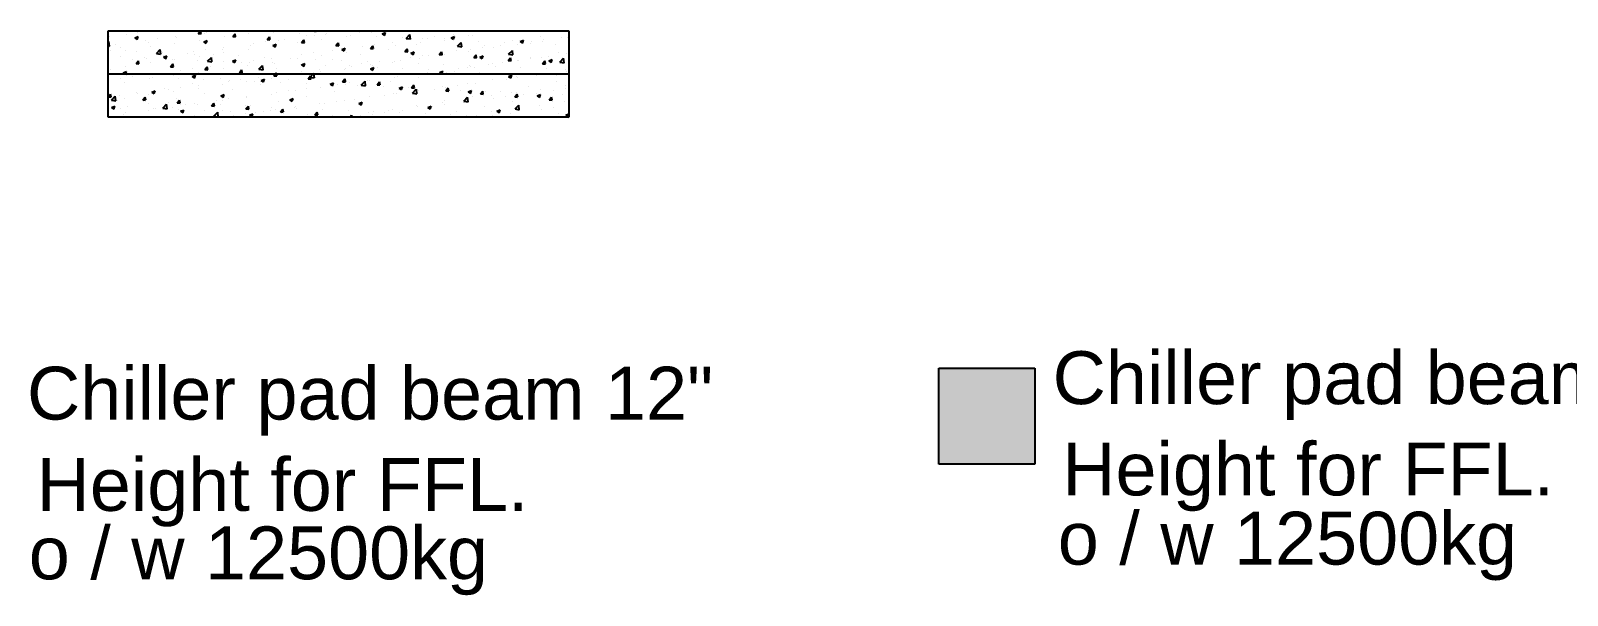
# Model space of a CAD drawing. Header units: inches. Extents: x -90 to 2036, y -33 to 3377.
# Drawn here: x 1113.1 to 1428.1, y 3040.8 to 3156.4 of the extents above; entities that cross this region are included whole.
import ezdxf

# ---------------------------------------------------------------- set-up
doc = ezdxf.new("R2010")
doc.units = ezdxf.units.IN
doc.header["$MEASUREMENT"] = 0
doc.layers.add('First floor Utility', color=69, linetype='CONTINUOUS')
doc.styles.add('style2', font='arial.ttf', dxfattribs={"height": 9})

msp = doc.modelspace()

# ---------------------------------------------------------------- hatches: boundary and pattern name
at = {"layer": 'First floor Utility', "linetype": 'Continuous'}
msp.add_hatch(color=253, dxfattribs=at).paths.add_polyline_path([(1299.27, 3087.35), (1299.27, 3067.66), (1318.95, 3067.66), (1318.95, 3087.35)])

# ---------------------------------------------------------------- linework, layer by layer
at = {"layer": 'First floor Utility', "color": 253, "linetype": 'Continuous'}
for p, q in [((1128.93, 3156.45, -409.45), (1223.42, 3156.45, -409.45)), ((1128.93, 3138.73, -409.45), (1128.93, 3156.45, -409.45)), ((1128.93, 3154.06, -409.45), (1129.11, 3154.25, -409.45)), ((1129.23, 3153.31, -409.45), (1129.12, 3154.24, -409.45)), ((1129.16, 3155.18, -409.45), (1129.16, 3155.18, -409.45)), ((1130.4, 3153.69, -409.45), (1130.4, 3153.69, -409.45)), ((1132.73, 3155.72, -409.45), (1132.73, 3155.72, -409.45)), ((1134.42, 3155, -409.45), (1135.11, 3155.26, -409.45)), ((1134.42, 3155, -409.45), (1134.91, 3154.67, -409.45)), ((1134.9, 3156.17, -409.45), (1134.9, 3156.17, -409.45)), ((1134.92, 3154.67, -409.45), (1135.12, 3155.26, -409.45)), ((1136.62, 3154.51, -409.45), (1136.62, 3154.51, -409.45)), ((1137.26, 3154.01, -409.45), (1137.26, 3154.01, -409.45)), ((1137.78, 3156.41, -409.45), (1137.78, 3156.41, -409.45)), ((1139.08, 3154.84, -409.45), (1139.08, 3154.84, -409.45)), ((1140.94, 3156.45, -409.45), (1140.96, 3156.45, -409.45)), ((1140.97, 3156.44, -409.45), (1140.97, 3156.45, -409.45)), ((1142.63, 3153.77, -409.45), (1142.63, 3153.77, -409.45)), ((1142.81, 3155.33, -409.45), (1142.81, 3155.33, -409.45)), ((1143, 3154.99, -409.45), (1143, 3154.99, -409.45)), ((1147.43, 3155.88, -409.45), (1147.91, 3156.44, -409.45)), ((1147.43, 3155.88, -409.45), (1148.02, 3155.83, -409.45)), ((1147.75, 3154.5, -409.45), (1147.75, 3154.5, -409.45)), ((1148.03, 3155.82, -409.45), (1147.92, 3156.44, -409.45)), ((1148.57, 3154.21, -409.45), (1149.25, 3154.48, -409.45)), ((1148.57, 3154.21, -409.45), (1149.06, 3153.88, -409.45)), ((1148.74, 3155.98, -409.45), (1148.74, 3155.98, -409.45)), ((1149.03, 3156.14, -409.45), (1149.03, 3156.14, -409.45)), ((1149.07, 3153.88, -409.45), (1149.27, 3154.47, -409.45)), ((1152.8, 3155.2, -409.45), (1152.8, 3155.2, -409.45)), ((1154.49, 3155.26, -409.45), (1154.97, 3155.83, -409.45)), ((1154.49, 3155.26, -409.45), (1155.08, 3155.21, -409.45)), ((1155.09, 3155.21, -409.45), (1154.98, 3155.82, -409.45)), ((1157.68, 3156.32, -409.45), (1157.68, 3156.32, -409.45)), ((1157.77, 3155.83, -409.45), (1157.77, 3155.83, -409.45)), ((1158.85, 3153.9, -409.45), (1158.85, 3153.9, -409.45)), ((1161.31, 3154.22, -409.45), (1161.31, 3154.22, -409.45)), ((1161.55, 3154.64, -409.45), (1162.03, 3155.21, -409.45)), ((1161.55, 3154.64, -409.45), (1162.14, 3154.59, -409.45)), ((1162.15, 3154.59, -409.45), (1162.04, 3155.21, -409.45)), ((1162.71, 3153.42, -409.45), (1163.4, 3153.69, -409.45)), ((1162.94, 3156.1, -409.45), (1162.94, 3156.1, -409.45)), ((1163.21, 3153.09, -409.45), (1163.41, 3153.68, -409.45)), ((1163.97, 3154.5, -409.45), (1163.97, 3154.5, -409.45)), ((1165.04, 3154.71, -409.45), (1165.04, 3154.71, -409.45)), ((1167.82, 3153.98, -409.45), (1167.82, 3153.98, -409.45)), ((1168.19, 3155.88, -409.45), (1168.19, 3155.88, -409.45)), ((1168.61, 3154.03, -409.45), (1169.09, 3154.59, -409.45)), ((1168.61, 3154.03, -409.45), (1169.2, 3153.97, -409.45)), ((1169.21, 3153.97, -409.45), (1169.1, 3154.59, -409.45)), ((1169.71, 3155.49, -409.45), (1169.71, 3155.49, -409.45)), ((1171.2, 3156.45, -409.45), (1171.47, 3156.27, -409.45)), ((1171.25, 3155.53, -409.45), (1171.25, 3155.53, -409.45)), ((1171.48, 3156.26, -409.45), (1171.54, 3156.45, -409.45)), ((1172.79, 3154.61, -409.45), (1172.79, 3154.61, -409.45)), ((1173.45, 3155.66, -409.45), (1173.45, 3155.66, -409.45)), ((1173.72, 3155.85, -409.45), (1173.72, 3155.85, -409.45)), ((1175.67, 3153.41, -409.45), (1176.15, 3153.97, -409.45)), ((1176.27, 3153.35, -409.45), (1176.16, 3153.97, -409.45)), ((1177.45, 3156.34, -409.45), (1177.45, 3156.34, -409.45)), ((1177.9, 3155.35, -409.45), (1177.9, 3155.35, -409.45)), ((1178.7, 3155.44, -409.45), (1178.7, 3155.44, -409.45)), ((1180.03, 3156.45, -409.45), (1180.43, 3156.38, -409.45)), ((1180.45, 3156.38, -409.45), (1180.44, 3156.45, -409.45)), ((1182.95, 3156.04, -409.45), (1182.95, 3156.04, -409.45)), ((1183.96, 3155.21, -409.45), (1183.96, 3155.21, -409.45)), ((1185.13, 3155.81, -409.45), (1185.81, 3156.07, -409.45)), ((1185.13, 3155.81, -409.45), (1185.62, 3155.48, -409.45)), ((1185.63, 3155.48, -409.45), (1185.83, 3156.07, -409.45)), ((1187.26, 3154.1, -409.45), (1187.26, 3154.1, -409.45)), ((1189.21, 3154.99, -409.45), (1189.21, 3154.99, -409.45)), ((1190.06, 3154.89, -409.45), (1190.83, 3155.69, -409.45)), ((1190.06, 3154.89, -409.45), (1190.94, 3154.76, -409.45)), ((1190.95, 3154.75, -409.45), (1190.84, 3155.69, -409.45)), ((1192.92, 3154.13, -409.45), (1192.92, 3154.13, -409.45)), ((1193.48, 3154.91, -409.45), (1193.48, 3154.91, -409.45)), ((1194.46, 3154.77, -409.45), (1194.46, 3154.77, -409.45)), ((1195.94, 3155.24, -409.45), (1195.94, 3155.24, -409.45)), ((1197.97, 3154.83, -409.45), (1197.97, 3154.83, -409.45)), ((1198.01, 3154.54, -409.45), (1198.01, 3154.54, -409.45)), ((1199.27, 3155.02, -409.45), (1199.96, 3155.29, -409.45)), ((1199.27, 3155.02, -409.45), (1199.76, 3154.69, -409.45)), ((1199.67, 3155.73, -409.45), (1199.67, 3155.73, -409.45)), ((1199.72, 3154.55, -409.45), (1199.72, 3154.55, -409.45)), ((1199.77, 3154.69, -409.45), (1199.97, 3155.28, -409.45)), ((1200.57, 3153.26, -409.45), (1201.33, 3154.06, -409.45)), ((1201.45, 3153.12, -409.45), (1201.35, 3154.06, -409.45)), ((1202.94, 3155.46, -409.45), (1202.94, 3155.46, -409.45)), ((1203.75, 3155.53, -409.45), (1203.75, 3155.53, -409.45)), ((1204.97, 3154.33, -409.45), (1204.97, 3154.33, -409.45)), ((1208.06, 3156.2, -409.45), (1208.06, 3156.2, -409.45)), ((1210.23, 3154.1, -409.45), (1210.23, 3154.1, -409.45)), ((1211.85, 3154.35, -409.45), (1211.85, 3154.35, -409.45)), ((1213.42, 3154.23, -409.45), (1214.1, 3154.5, -409.45)), ((1213.42, 3154.23, -409.45), (1213.91, 3153.9, -409.45)), ((1213.92, 3153.9, -409.45), (1214.12, 3154.49, -409.45)), ((1215.48, 3153.88, -409.45), (1215.48, 3153.88, -409.45)), ((1215.71, 3154.3, -409.45), (1215.71, 3154.3, -409.45)), ((1217.59, 3155.34, -409.45), (1217.59, 3155.34, -409.45)), ((1217.96, 3154.24, -409.45), (1217.96, 3154.24, -409.45)), ((1218.17, 3154.62, -409.45), (1218.17, 3154.62, -409.45)), ((1220.73, 3153.66, -409.45), (1220.73, 3153.66, -409.45)), ((1221.9, 3155.11, -409.45), (1221.9, 3155.11, -409.45)), ((1223.07, 3154.98, -409.45), (1223.07, 3154.98, -409.45)), ((1223.33, 3156.32, -409.45), (1223.33, 3156.32, -409.45)), ((1223.42, 3156.45, -409.45), (1223.42, 3138.73, -409.45)), ((1128.93, 3153.36, -409.45), (1129.22, 3153.31, -409.45)), ((1129.5, 3152.4, -409.45), (1129.5, 3152.4, -409.45)), ((1131.52, 3153.02, -409.45), (1131.52, 3153.02, -409.45)), ((1131.57, 3151.08, -409.45), (1131.57, 3151.08, -409.45)), ((1132.61, 3152.44, -409.45), (1132.61, 3152.44, -409.45)), ((1134.03, 3150.63, -409.45), (1134.03, 3150.63, -409.45)), ((1134.75, 3152.18, -409.45), (1134.75, 3152.18, -409.45)), ((1136.49, 3150.95, -409.45), (1136.49, 3150.95, -409.45)), ((1136.83, 3150.86, -409.45), (1136.83, 3150.86, -409.45)), ((1137.66, 3153.14, -409.45), (1137.66, 3153.14, -409.45)), ((1138.85, 3151.82, -409.45), (1139.61, 3152.62, -409.45)), ((1138.85, 3151.82, -409.45), (1139.72, 3151.68, -409.45)), ((1139.73, 3151.68, -409.45), (1139.62, 3152.61, -409.45)), ((1140.01, 3151.96, -409.45), (1140.01, 3151.96, -409.45)), ((1140.22, 3151.44, -409.45), (1140.22, 3151.44, -409.45)), ((1140.3, 3151.04, -409.45), (1140.98, 3151.3, -409.45)), ((1140.3, 3151.04, -409.45), (1140.79, 3150.71, -409.45)), ((1140.8, 3150.7, -409.45), (1141, 3151.3, -409.45)), ((1141.01, 3150.56, -409.45), (1141.01, 3150.56, -409.45)), ((1142.08, 3150.64, -409.45), (1142.08, 3150.64, -409.45)), ((1142.51, 3150.49, -409.45), (1142.51, 3150.49, -409.45)), ((1145.26, 3151.74, -409.45), (1145.26, 3151.74, -409.45)), ((1146.44, 3152.26, -409.45), (1146.44, 3152.26, -409.45)), ((1146.75, 3151.55, -409.45), (1146.75, 3151.55, -409.45)), ((1147.63, 3151.23, -409.45), (1147.63, 3151.23, -409.45)), ((1148.9, 3152.59, -409.45), (1148.9, 3152.59, -409.45)), ((1149.35, 3150.19, -409.45), (1150.12, 3150.99, -409.45)), ((1150.24, 3150.05, -409.45), (1150.13, 3150.99, -409.45)), ((1150.51, 3151.52, -409.45), (1150.51, 3151.52, -409.45)), ((1152.49, 3152.53, -409.45), (1152.49, 3152.53, -409.45)), ((1152.63, 3153.08, -409.45), (1152.63, 3153.08, -409.45)), ((1152.68, 3151.92, -409.45), (1152.68, 3151.92, -409.45)), ((1154.44, 3150.25, -409.45), (1155.13, 3150.51, -409.45)), ((1154.94, 3149.92, -409.45), (1155.14, 3150.51, -409.45)), ((1155.77, 3151.29, -409.45), (1155.77, 3151.29, -409.45)), ((1157.65, 3152.55, -409.45), (1157.65, 3152.55, -409.45)), ((1158.23, 3153.52, -409.45), (1158.23, 3153.52, -409.45)), ((1161.02, 3151.07, -409.45), (1161.02, 3151.07, -409.45)), ((1162.45, 3150.83, -409.45), (1162.45, 3150.83, -409.45)), ((1162.71, 3153.42, -409.45), (1163.2, 3153.09, -409.45)), ((1162.76, 3153.29, -409.45), (1162.76, 3153.29, -409.45)), ((1166.28, 3150.85, -409.45), (1166.28, 3150.85, -409.45)), ((1167.7, 3150.71, -409.45), (1167.7, 3150.71, -409.45)), ((1168.66, 3151.65, -409.45), (1168.66, 3151.65, -409.45)), ((1171.13, 3151.97, -409.45), (1171.13, 3151.97, -409.45)), ((1171.53, 3150.63, -409.45), (1171.53, 3150.63, -409.45)), ((1172.67, 3151.34, -409.45), (1172.67, 3151.34, -409.45)), ((1174.86, 3152.46, -409.45), (1174.86, 3152.46, -409.45)), ((1175.05, 3150.6, -409.45), (1175.05, 3150.6, -409.45)), ((1175.67, 3153.41, -409.45), (1176.26, 3153.36, -409.45)), ((1176.86, 3152.63, -409.45), (1177.54, 3152.9, -409.45)), ((1176.86, 3152.63, -409.45), (1177.35, 3152.3, -409.45)), ((1177.36, 3152.3, -409.45), (1177.56, 3152.9, -409.45)), ((1177.78, 3152.07, -409.45), (1177.78, 3152.07, -409.45)), ((1180.79, 3151.59, -409.45), (1180.79, 3151.59, -409.45)), ((1181.07, 3153.28, -409.45), (1181.07, 3153.28, -409.45)), ((1182.73, 3152.79, -409.45), (1183.21, 3153.36, -409.45)), ((1182.73, 3152.79, -409.45), (1183.32, 3152.74, -409.45)), ((1182.83, 3152.77, -409.45), (1182.83, 3152.77, -409.45)), ((1183.33, 3152.74, -409.45), (1183.22, 3153.35, -409.45)), ((1183.54, 3153.61, -409.45), (1183.54, 3153.61, -409.45)), ((1186.53, 3152.57, -409.45), (1186.53, 3152.57, -409.45)), ((1187.81, 3153.4, -409.45), (1187.81, 3153.4, -409.45)), ((1189.79, 3152.17, -409.45), (1190.27, 3152.74, -409.45)), ((1189.79, 3152.17, -409.45), (1190.38, 3152.12, -409.45)), ((1190.39, 3152.12, -409.45), (1190.28, 3152.74, -409.45)), ((1190.89, 3151.03, -409.45), (1190.89, 3151.03, -409.45)), ((1191, 3151.85, -409.45), (1191.69, 3152.11, -409.45)), ((1191, 3151.85, -409.45), (1191.49, 3151.52, -409.45)), ((1191.5, 3151.51, -409.45), (1191.7, 3152.11, -409.45)), ((1192.27, 3153.56, -409.45), (1192.27, 3153.56, -409.45)), ((1192.8, 3150.86, -409.45), (1192.8, 3150.86, -409.45)), ((1193.35, 3151.36, -409.45), (1193.35, 3151.36, -409.45)), ((1194.63, 3151.4, -409.45), (1194.63, 3151.4, -409.45)), ((1196.85, 3151.56, -409.45), (1197.33, 3152.12, -409.45)), ((1196.85, 3151.56, -409.45), (1197.44, 3151.5, -409.45)), ((1197.08, 3151.85, -409.45), (1197.08, 3151.85, -409.45)), ((1197.45, 3151.5, -409.45), (1197.34, 3152.12, -409.45)), ((1197.85, 3151.55, -409.45), (1197.85, 3151.55, -409.45)), ((1200.37, 3152.38, -409.45), (1200.37, 3152.38, -409.45)), ((1200.57, 3153.26, -409.45), (1201.44, 3153.13, -409.45)), ((1202.82, 3152.18, -409.45), (1202.82, 3152.18, -409.45)), ((1203.3, 3152.67, -409.45), (1203.3, 3152.67, -409.45)), ((1203.91, 3150.94, -409.45), (1204.39, 3151.5, -409.45)), ((1203.91, 3150.94, -409.45), (1204.5, 3150.89, -409.45)), ((1204.51, 3150.88, -409.45), (1204.4, 3151.5, -409.45)), ((1205.15, 3151.06, -409.45), (1205.83, 3151.32, -409.45)), ((1205.15, 3151.06, -409.45), (1205.64, 3150.73, -409.45)), ((1205.65, 3150.73, -409.45), (1205.85, 3151.32, -409.45)), ((1205.76, 3152.99, -409.45), (1205.76, 3152.99, -409.45)), ((1206.11, 3153.37, -409.45), (1206.11, 3153.37, -409.45)), ((1207.94, 3152.92, -409.45), (1207.94, 3152.92, -409.45)), ((1209.49, 3153.48, -409.45), (1209.49, 3153.48, -409.45)), ((1210.97, 3150.32, -409.45), (1211.45, 3150.89, -409.45)), ((1211.07, 3151.63, -409.45), (1211.84, 3152.43, -409.45)), ((1211.07, 3151.63, -409.45), (1211.95, 3151.5, -409.45)), ((1211.57, 3150.27, -409.45), (1211.46, 3150.88, -409.45)), ((1211.96, 3151.49, -409.45), (1211.85, 3152.43, -409.45)), ((1212.99, 3153.61, -409.45), (1212.99, 3153.61, -409.45)), ((1215.58, 3150.74, -409.45), (1215.58, 3150.74, -409.45)), ((1215.61, 3150.91, -409.45), (1215.61, 3150.91, -409.45)), ((1217.84, 3150.97, -409.45), (1217.84, 3150.97, -409.45)), ((1219.29, 3150.27, -409.45), (1219.98, 3150.53, -409.45)), ((1219.31, 3151.23, -409.45), (1219.31, 3151.23, -409.45)), ((1219.79, 3149.94, -409.45), (1219.99, 3150.53, -409.45)), ((1221.35, 3151.89, -409.45), (1221.35, 3151.89, -409.45)), ((1221.58, 3150, -409.45), (1222.34, 3150.8, -409.45)), ((1222.46, 3149.86, -409.45), (1222.35, 3150.8, -409.45)), ((1222.95, 3151.7, -409.45), (1222.95, 3151.7, -409.45)), ((1128.93, 3147.59, -409.45), (1223.42, 3147.59, -409.45)), ((1129.53, 3148.59, -409.45), (1129.53, 3148.59, -409.45)), ((1132.03, 3147.86, -409.45), (1132.71, 3148.13, -409.45)), ((1132.03, 3147.86, -409.45), (1132.43, 3147.59, -409.45)), ((1132.43, 3147.59, -409.45), (1132.52, 3147.53, -409.45)), ((1132.49, 3149.17, -409.45), (1132.49, 3149.17, -409.45)), ((1132.53, 3147.53, -409.45), (1132.55, 3147.59, -409.45)), ((1132.55, 3147.59, -409.45), (1132.73, 3148.12, -409.45)), ((1134.68, 3149.71, -409.45), (1135.15, 3150.28, -409.45)), ((1134.68, 3149.71, -409.45), (1135.27, 3149.66, -409.45)), ((1135.28, 3149.66, -409.45), (1135.17, 3150.27, -409.45)), ((1135.27, 3149.58, -409.45), (1135.27, 3149.58, -409.45)), ((1137.54, 3149.86, -409.45), (1137.54, 3149.86, -409.45)), ((1137.63, 3147.56, -409.45), (1137.63, 3147.56, -409.45)), ((1141.74, 3149.09, -409.45), (1142.21, 3149.66, -409.45)), ((1141.74, 3149.09, -409.45), (1142.33, 3149.04, -409.45)), ((1142.34, 3149.04, -409.45), (1142.23, 3149.66, -409.45)), ((1143.85, 3148.38, -409.45), (1143.85, 3148.38, -409.45)), ((1146.17, 3147.07, -409.45), (1146.86, 3147.34, -409.45)), ((1146.31, 3148.7, -409.45), (1146.31, 3148.7, -409.45)), ((1146.67, 3146.74, -409.45), (1146.87, 3147.34, -409.45)), ((1147.34, 3150.42, -409.45), (1147.34, 3150.42, -409.45)), ((1147.51, 3147.95, -409.45), (1147.51, 3147.95, -409.45)), ((1148.8, 3148.48, -409.45), (1149.27, 3149.04, -409.45)), ((1148.8, 3148.48, -409.45), (1149.39, 3148.42, -409.45)), ((1149.4, 3148.42, -409.45), (1149.29, 3149.04, -409.45)), ((1149.35, 3150.19, -409.45), (1150.23, 3150.06, -409.45)), ((1150.04, 3149.2, -409.45), (1150.04, 3149.2, -409.45)), ((1152.56, 3148.64, -409.45), (1152.56, 3148.64, -409.45)), ((1152.59, 3150.19, -409.45), (1152.59, 3150.19, -409.45)), ((1154.44, 3150.25, -409.45), (1154.93, 3149.92, -409.45)), ((1155.86, 3147.86, -409.45), (1156.33, 3148.42, -409.45)), ((1155.86, 3147.86, -409.45), (1156.45, 3147.81, -409.45)), ((1156.26, 3150.01, -409.45), (1156.26, 3150.01, -409.45)), ((1156.46, 3147.8, -409.45), (1156.35, 3148.42, -409.45)), ((1157.53, 3149.27, -409.45), (1157.53, 3149.27, -409.45)), ((1157.83, 3147.64, -409.45), (1157.83, 3147.64, -409.45)), ((1157.84, 3149.97, -409.45), (1157.84, 3149.97, -409.45)), ((1158.72, 3150.34, -409.45), (1158.72, 3150.34, -409.45)), ((1159.85, 3148.56, -409.45), (1160.62, 3149.36, -409.45)), ((1159.85, 3148.56, -409.45), (1160.73, 3148.43, -409.45)), ((1160.74, 3148.42, -409.45), (1160.63, 3149.36, -409.45)), ((1162.64, 3150.01, -409.45), (1162.64, 3150.01, -409.45)), ((1162.92, 3147.24, -409.45), (1163.21, 3147.59, -409.45)), ((1163.1, 3149.75, -409.45), (1163.1, 3149.75, -409.45)), ((1163.21, 3147.59, -409.45), (1163.39, 3147.81, -409.45)), ((1163.44, 3147.59, -409.45), (1163.41, 3147.8, -409.45)), ((1163.52, 3147.19, -409.45), (1163.44, 3147.59, -409.45)), ((1163.57, 3148.63, -409.45), (1163.57, 3148.63, -409.45)), ((1166.08, 3147.77, -409.45), (1166.08, 3147.77, -409.45)), ((1167.58, 3147.43, -409.45), (1167.58, 3147.43, -409.45)), ((1168.35, 3149.53, -409.45), (1168.35, 3149.53, -409.45)), ((1168.54, 3148.09, -409.45), (1168.54, 3148.09, -409.45)), ((1168.59, 3149.46, -409.45), (1169.27, 3149.72, -409.45)), ((1168.59, 3149.46, -409.45), (1169.08, 3149.13, -409.45)), ((1169.09, 3149.13, -409.45), (1169.29, 3149.72, -409.45)), ((1169.31, 3149.62, -409.45), (1169.31, 3149.62, -409.45)), ((1170.36, 3146.93, -409.45), (1170.99, 3147.59, -409.45)), ((1170.99, 3147.59, -409.45), (1171.13, 3147.73, -409.45)), ((1171.15, 3147.59, -409.45), (1171.14, 3147.73, -409.45)), ((1171.25, 3146.79, -409.45), (1171.15, 3147.59, -409.45)), ((1171.67, 3147.45, -409.45), (1171.67, 3147.45, -409.45)), ((1172.27, 3148.58, -409.45), (1172.27, 3148.58, -409.45)), ((1172.55, 3148.06, -409.45), (1172.55, 3148.06, -409.45)), ((1173.61, 3149.31, -409.45), (1173.61, 3149.31, -409.45)), ((1176.78, 3150.41, -409.45), (1176.78, 3150.41, -409.45)), ((1177.41, 3148.44, -409.45), (1177.41, 3148.44, -409.45)), ((1177.66, 3148.8, -409.45), (1177.66, 3148.8, -409.45)), ((1178.48, 3149.4, -409.45), (1178.48, 3149.4, -409.45)), ((1178.86, 3149.08, -409.45), (1178.86, 3149.08, -409.45)), ((1180.95, 3149.72, -409.45), (1180.95, 3149.72, -409.45)), ((1182.04, 3150.18, -409.45), (1182.04, 3150.18, -409.45)), ((1182.72, 3149.49, -409.45), (1182.72, 3149.49, -409.45)), ((1182.73, 3148.67, -409.45), (1183.42, 3148.94, -409.45)), ((1182.73, 3148.67, -409.45), (1183.22, 3148.34, -409.45)), ((1183.15, 3149.42, -409.45), (1183.15, 3149.42, -409.45)), ((1183.23, 3148.34, -409.45), (1183.43, 3148.93, -409.45)), ((1184.11, 3148.86, -409.45), (1184.11, 3148.86, -409.45)), ((1184.67, 3150.21, -409.45), (1184.67, 3150.21, -409.45)), ((1187.29, 3149.96, -409.45), (1187.29, 3149.96, -409.45)), ((1187.69, 3150.12, -409.45), (1187.69, 3150.12, -409.45)), ((1188.89, 3150.41, -409.45), (1188.89, 3150.41, -409.45)), ((1189.37, 3148.64, -409.45), (1189.37, 3148.64, -409.45)), ((1190.77, 3147.47, -409.45), (1190.77, 3147.47, -409.45)), ((1192.55, 3149.74, -409.45), (1192.55, 3149.74, -409.45)), ((1192.68, 3147.58, -409.45), (1192.68, 3147.58, -409.45)), ((1194.49, 3147.97, -409.45), (1194.49, 3147.97, -409.45)), ((1194.62, 3148.42, -409.45), (1194.62, 3148.42, -409.45)), ((1196.88, 3147.88, -409.45), (1197.56, 3148.15, -409.45)), ((1196.88, 3147.88, -409.45), (1197.31, 3147.59, -409.45)), ((1197.31, 3147.59, -409.45), (1197.37, 3147.55, -409.45)), ((1197.38, 3147.55, -409.45), (1197.39, 3147.59, -409.45)), ((1197.39, 3147.59, -409.45), (1197.58, 3148.15, -409.45)), ((1197.73, 3148.27, -409.45), (1197.73, 3148.27, -409.45)), ((1197.8, 3149.52, -409.45), (1197.8, 3149.52, -409.45)), ((1198.39, 3147.95, -409.45), (1198.39, 3147.95, -409.45)), ((1199.88, 3148.2, -409.45), (1199.88, 3148.2, -409.45)), ((1200.71, 3148.78, -409.45), (1200.71, 3148.78, -409.45)), ((1202.7, 3148.9, -409.45), (1202.7, 3148.9, -409.45)), ((1203.06, 3149.3, -409.45), (1203.06, 3149.3, -409.45)), ((1203.17, 3149.11, -409.45), (1203.17, 3149.11, -409.45)), ((1204.13, 3148.94, -409.45), (1204.13, 3148.94, -409.45)), ((1205.13, 3147.97, -409.45), (1205.13, 3147.97, -409.45)), ((1206.9, 3149.6, -409.45), (1206.9, 3149.6, -409.45)), ((1207.82, 3149.64, -409.45), (1207.82, 3149.64, -409.45)), ((1208.31, 3149.07, -409.45), (1208.31, 3149.07, -409.45)), ((1209.87, 3149.92, -409.45), (1209.87, 3149.92, -409.45)), ((1210.39, 3147.75, -409.45), (1210.39, 3147.75, -409.45)), ((1210.97, 3150.32, -409.45), (1211.56, 3150.27, -409.45)), ((1211.02, 3147.1, -409.45), (1211.71, 3147.36, -409.45)), ((1211.52, 3146.76, -409.45), (1211.72, 3147.36, -409.45)), ((1212.87, 3150.34, -409.45), (1212.87, 3150.34, -409.45)), ((1213.12, 3150.42, -409.45), (1213.12, 3150.42, -409.45)), ((1213.56, 3148.85, -409.45), (1213.56, 3148.85, -409.45)), ((1215.64, 3147.53, -409.45), (1215.64, 3147.53, -409.45)), ((1216.72, 3147.35, -409.45), (1216.72, 3147.35, -409.45)), ((1217.72, 3147.69, -409.45), (1217.72, 3147.69, -409.45)), ((1218.03, 3149.7, -409.45), (1218.5, 3150.27, -409.45)), ((1218.03, 3149.7, -409.45), (1218.62, 3149.65, -409.45)), ((1218.63, 3149.65, -409.45), (1218.52, 3150.27, -409.45)), ((1218.82, 3148.63, -409.45), (1218.82, 3148.63, -409.45)), ((1219.29, 3150.27, -409.45), (1219.78, 3149.94, -409.45)), ((1221.58, 3150, -409.45), (1222.45, 3149.87, -409.45)), ((1222.83, 3148.43, -409.45), (1222.83, 3148.43, -409.45)), ((1222.93, 3148.17, -409.45), (1222.93, 3148.17, -409.45)), ((1131.44, 3146.75, -409.45), (1131.44, 3146.75, -409.45)), ((1132.37, 3145.89, -409.45), (1132.37, 3145.89, -409.45)), ((1132.79, 3147.18, -409.45), (1132.79, 3147.18, -409.45)), ((1133.91, 3147.07, -409.45), (1133.91, 3147.07, -409.45)), ((1137.42, 3146.58, -409.45), (1137.42, 3146.58, -409.45)), ((1138.05, 3146.96, -409.45), (1138.05, 3146.96, -409.45)), ((1140.61, 3144.69, -409.45), (1140.61, 3144.69, -409.45)), ((1141.26, 3144.5, -409.45), (1141.26, 3144.5, -409.45)), ((1142.39, 3147.21, -409.45), (1142.39, 3147.21, -409.45)), ((1143.3, 3146.73, -409.45), (1143.3, 3146.73, -409.45)), ((1143.72, 3144.82, -409.45), (1143.72, 3144.82, -409.45)), ((1146.17, 3147.07, -409.45), (1146.66, 3146.74, -409.45)), ((1146.35, 3145.67, -409.45), (1146.35, 3145.67, -409.45)), ((1147.39, 3144.67, -409.45), (1147.39, 3144.67, -409.45)), ((1147.45, 3145.31, -409.45), (1147.45, 3145.31, -409.45)), ((1148.56, 3146.51, -409.45), (1148.56, 3146.51, -409.45)), ((1152.09, 3146.66, -409.45), (1152.09, 3146.66, -409.45)), ((1152.44, 3145.37, -409.45), (1152.44, 3145.37, -409.45)), ((1153.67, 3146.13, -409.45), (1153.67, 3146.13, -409.45)), ((1153.81, 3146.29, -409.45), (1153.81, 3146.29, -409.45)), ((1154.45, 3144.5, -409.45), (1154.45, 3144.5, -409.45)), ((1156.13, 3146.46, -409.45), (1156.13, 3146.46, -409.45)), ((1157.41, 3146, -409.45), (1157.41, 3146, -409.45)), ((1159.06, 3146.07, -409.45), (1159.06, 3146.07, -409.45)), ((1159.86, 3146.95, -409.45), (1159.86, 3146.95, -409.45)), ((1160.19, 3145.48, -409.45), (1160.19, 3145.48, -409.45)), ((1160.32, 3146.29, -409.45), (1161, 3146.55, -409.45)), ((1160.32, 3146.29, -409.45), (1160.81, 3145.96, -409.45)), ((1160.82, 3145.95, -409.45), (1161.02, 3146.55, -409.45)), ((1162.52, 3146.74, -409.45), (1162.52, 3146.74, -409.45)), ((1162.92, 3147.24, -409.45), (1163.51, 3147.19, -409.45)), ((1164.32, 3145.85, -409.45), (1164.32, 3145.85, -409.45)), ((1165.93, 3146.47, -409.45), (1165.93, 3146.47, -409.45)), ((1165.95, 3144.21, -409.45), (1165.95, 3144.21, -409.45)), ((1169.57, 3145.62, -409.45), (1169.57, 3145.62, -409.45)), ((1169.68, 3144.7, -409.45), (1169.68, 3144.7, -409.45)), ((1169.98, 3146.62, -409.45), (1170.45, 3147.19, -409.45)), ((1169.98, 3146.62, -409.45), (1170.57, 3146.57, -409.45)), ((1170.36, 3146.93, -409.45), (1171.23, 3146.8, -409.45)), ((1170.58, 3146.57, -409.45), (1170.46, 3147.19, -409.45)), ((1172.43, 3144.78, -409.45), (1172.43, 3144.78, -409.45)), ((1174.46, 3145.5, -409.45), (1175.15, 3145.76, -409.45)), ((1174.46, 3145.5, -409.45), (1174.95, 3145.17, -409.45)), ((1174.83, 3145.4, -409.45), (1174.83, 3145.4, -409.45)), ((1174.96, 3145.16, -409.45), (1175.16, 3145.76, -409.45)), ((1175.89, 3145.52, -409.45), (1175.89, 3145.52, -409.45)), ((1177.04, 3146, -409.45), (1177.51, 3146.57, -409.45)), ((1177.04, 3146, -409.45), (1177.63, 3145.95, -409.45)), ((1177.64, 3145.95, -409.45), (1177.52, 3146.57, -409.45)), ((1177.54, 3145.52, -409.45), (1177.54, 3145.52, -409.45)), ((1178.36, 3145.84, -409.45), (1178.36, 3145.84, -409.45)), ((1180.08, 3145.18, -409.45), (1180.08, 3145.18, -409.45)), ((1180.86, 3145.3, -409.45), (1181.63, 3146.1, -409.45)), ((1180.86, 3145.3, -409.45), (1181.74, 3145.17, -409.45)), ((1181.17, 3145, -409.45), (1181.17, 3145, -409.45)), ((1181.75, 3145.16, -409.45), (1181.64, 3146.1, -409.45)), ((1182.09, 3146.33, -409.45), (1182.09, 3146.33, -409.45)), ((1182.6, 3146.21, -409.45), (1182.6, 3146.21, -409.45)), ((1184.1, 3145.39, -409.45), (1184.57, 3145.95, -409.45)), ((1184.1, 3145.39, -409.45), (1184.69, 3145.34, -409.45)), ((1184.7, 3145.33, -409.45), (1184.58, 3145.95, -409.45)), ((1185.33, 3144.96, -409.45), (1185.33, 3144.96, -409.45)), ((1186.91, 3145.98, -409.45), (1186.91, 3145.98, -409.45)), ((1187.57, 3146.84, -409.45), (1187.57, 3146.84, -409.45)), ((1188.3, 3147.15, -409.45), (1188.3, 3147.15, -409.45)), ((1188.61, 3144.71, -409.45), (1189.29, 3144.97, -409.45)), ((1188.61, 3144.71, -409.45), (1189.1, 3144.38, -409.45)), ((1189.11, 3144.38, -409.45), (1189.31, 3144.97, -409.45)), ((1190.59, 3144.74, -409.45), (1190.59, 3144.74, -409.45)), ((1191.16, 3144.77, -409.45), (1191.63, 3145.34, -409.45)), ((1191.16, 3144.77, -409.45), (1191.75, 3144.72, -409.45)), ((1191.37, 3143.67, -409.45), (1192.13, 3144.47, -409.45)), ((1191.76, 3144.72, -409.45), (1191.64, 3145.33, -409.45)), ((1192.25, 3143.53, -409.45), (1192.15, 3144.47, -409.45)), ((1192.56, 3144.3, -409.45), (1192.56, 3144.3, -409.45)), ((1192.65, 3146.97, -409.45), (1192.65, 3146.97, -409.45)), ((1195.84, 3144.51, -409.45), (1195.84, 3144.51, -409.45)), ((1197.61, 3145, -409.45), (1197.61, 3145, -409.45)), ((1198.12, 3144.9, -409.45), (1198.12, 3144.9, -409.45)), ((1198.22, 3144.15, -409.45), (1198.69, 3144.72, -409.45)), ((1198.82, 3144.1, -409.45), (1198.7, 3144.71, -409.45)), ((1200.58, 3145.23, -409.45), (1200.58, 3145.23, -409.45)), ((1201.1, 3144.29, -409.45), (1201.1, 3144.29, -409.45)), ((1202.58, 3145.63, -409.45), (1202.58, 3145.63, -409.45)), ((1202.75, 3143.92, -409.45), (1203.44, 3144.19, -409.45)), ((1203.25, 3143.59, -409.45), (1203.45, 3144.18, -409.45)), ((1204.31, 3145.72, -409.45), (1204.31, 3145.72, -409.45)), ((1207.7, 3146.37, -409.45), (1207.7, 3146.37, -409.45)), ((1210.53, 3146.54, -409.45), (1210.53, 3146.54, -409.45)), ((1211.02, 3147.1, -409.45), (1211.51, 3146.77, -409.45)), ((1212.75, 3147.06, -409.45), (1212.75, 3147.06, -409.45)), ((1212.99, 3146.86, -409.45), (1212.99, 3146.86, -409.45)), ((1215.2, 3145.03, -409.45), (1215.2, 3145.03, -409.45)), ((1217.6, 3144.41, -409.45), (1217.6, 3144.41, -409.45)), ((1220.35, 3144.29, -409.45), (1220.35, 3144.29, -409.45)), ((1220.89, 3147.31, -409.45), (1220.89, 3147.31, -409.45)), ((1220.94, 3146.02, -409.45), (1220.94, 3146.02, -409.45)), ((1222.71, 3145.15, -409.45), (1222.71, 3145.15, -409.45)), ((1222.81, 3144.61, -409.45), (1222.81, 3144.61, -409.45)), ((1128.99, 3142.92, -409.45), (1129.46, 3143.49, -409.45)), ((1128.99, 3142.92, -409.45), (1129.57, 3142.87, -409.45)), ((1129.13, 3142.72, -409.45), (1129.13, 3142.72, -409.45)), ((1129.59, 3142.87, -409.45), (1129.47, 3143.49, -409.45)), ((1129.65, 3142.23, -409.45), (1130.41, 3143.03, -409.45)), ((1129.65, 3142.23, -409.45), (1130.52, 3142.1, -409.45)), ((1130.53, 3142.09, -409.45), (1130.42, 3143.03, -409.45)), ((1130.88, 3142.15, -409.45), (1130.88, 3142.15, -409.45)), ((1131.32, 3143.19, -409.45), (1131.32, 3143.19, -409.45)), ((1132.25, 3142.61, -409.45), (1132.25, 3142.61, -409.45)), ((1134.87, 3143.7, -409.45), (1134.87, 3143.7, -409.45)), ((1135.04, 3143.68, -409.45), (1135.04, 3143.68, -409.45)), ((1136.05, 3142.31, -409.45), (1136.52, 3142.87, -409.45)), ((1136.05, 3142.31, -409.45), (1136.63, 3142.26, -409.45)), ((1136.13, 3141.93, -409.45), (1136.13, 3141.93, -409.45)), ((1136.65, 3142.25, -409.45), (1136.53, 3142.87, -409.45)), ((1137.23, 3141.54, -409.45), (1137.23, 3141.54, -409.45)), ((1137.3, 3143.31, -409.45), (1137.3, 3143.31, -409.45)), ((1137.9, 3143.9, -409.45), (1138.59, 3144.16, -409.45)), ((1137.9, 3143.9, -409.45), (1138.39, 3143.57, -409.45)), ((1138.4, 3143.57, -409.45), (1138.6, 3144.16, -409.45)), ((1140.15, 3140.6, -409.45), (1140.92, 3141.4, -409.45)), ((1141.04, 3140.46, -409.45), (1140.93, 3141.4, -409.45)), ((1141.39, 3141.71, -409.45), (1141.39, 3141.71, -409.45)), ((1142.28, 3143.94, -409.45), (1142.28, 3143.94, -409.45)), ((1142.97, 3142.53, -409.45), (1142.97, 3142.53, -409.45)), ((1143.11, 3141.69, -409.45), (1143.58, 3142.26, -409.45)), ((1143.11, 3141.69, -409.45), (1143.69, 3141.64, -409.45)), ((1143.71, 3141.64, -409.45), (1143.59, 3142.25, -409.45)), ((1144.86, 3141.43, -409.45), (1144.86, 3141.43, -409.45)), ((1146.64, 3141.48, -409.45), (1146.64, 3141.48, -409.45)), ((1147.27, 3141.4, -409.45), (1147.27, 3141.4, -409.45)), ((1148.71, 3143.51, -409.45), (1148.71, 3143.51, -409.45)), ((1150.17, 3141.07, -409.45), (1150.64, 3141.64, -409.45)), ((1150.17, 3141.07, -409.45), (1150.75, 3141.02, -409.45)), ((1150.77, 3141.02, -409.45), (1150.65, 3141.63, -409.45)), ((1151.08, 3142.25, -409.45), (1151.08, 3142.25, -409.45)), ((1151.89, 3141.26, -409.45), (1151.89, 3141.26, -409.45)), ((1152.05, 3143.11, -409.45), (1152.74, 3143.38, -409.45)), ((1152.05, 3143.11, -409.45), (1152.54, 3142.78, -409.45)), ((1152.32, 3142.09, -409.45), (1152.32, 3142.09, -409.45)), ((1152.55, 3142.78, -409.45), (1152.75, 3143.37, -409.45)), ((1153.54, 3142.57, -409.45), (1153.54, 3142.57, -409.45)), ((1157.15, 3141.04, -409.45), (1157.15, 3141.04, -409.45)), ((1157.27, 3143.07, -409.45), (1157.27, 3143.07, -409.45)), ((1157.29, 3142.72, -409.45), (1157.29, 3142.72, -409.45)), ((1158.21, 3141.05, -409.45), (1158.21, 3141.05, -409.45)), ((1162.4, 3143.46, -409.45), (1162.4, 3143.46, -409.45)), ((1163.49, 3143.88, -409.45), (1163.49, 3143.88, -409.45)), ((1163.95, 3142.04, -409.45), (1163.95, 3142.04, -409.45)), ((1166.19, 3142.32, -409.45), (1166.88, 3142.59, -409.45)), ((1166.19, 3142.32, -409.45), (1166.68, 3141.99, -409.45)), ((1166.69, 3141.99, -409.45), (1166.89, 3142.58, -409.45)), ((1167.46, 3144.15, -409.45), (1167.46, 3144.15, -409.45)), ((1169.69, 3143.02, -409.45), (1169.69, 3143.02, -409.45)), ((1172.31, 3141.51, -409.45), (1172.31, 3141.51, -409.45)), ((1173.3, 3141.64, -409.45), (1173.3, 3141.64, -409.45)), ((1175.43, 3144.01, -409.45), (1175.43, 3144.01, -409.45)), ((1175.77, 3141.96, -409.45), (1175.77, 3141.96, -409.45)), ((1177.42, 3142.24, -409.45), (1177.42, 3142.24, -409.45)), ((1179.5, 3142.45, -409.45), (1179.5, 3142.45, -409.45)), ((1180.34, 3141.53, -409.45), (1181.02, 3141.8, -409.45)), ((1180.34, 3141.53, -409.45), (1180.83, 3141.2, -409.45)), ((1180.84, 3141.2, -409.45), (1181.04, 3141.8, -409.45)), ((1182.48, 3142.94, -409.45), (1182.48, 3142.94, -409.45)), ((1185.71, 3143.27, -409.45), (1185.71, 3143.27, -409.45)), ((1187.45, 3143.57, -409.45), (1187.45, 3143.57, -409.45)), ((1188.18, 3143.59, -409.45), (1188.18, 3143.59, -409.45)), ((1191.37, 3143.67, -409.45), (1192.24, 3143.54, -409.45)), ((1191.9, 3144.08, -409.45), (1191.9, 3144.08, -409.45)), ((1192.24, 3141.09, -409.45), (1192.24, 3141.09, -409.45)), ((1192.44, 3141.03, -409.45), (1192.44, 3141.03, -409.45)), ((1197.49, 3141.72, -409.45), (1197.49, 3141.72, -409.45)), ((1197.98, 3142.08, -409.45), (1197.98, 3142.08, -409.45)), ((1197.99, 3141.34, -409.45), (1197.99, 3141.34, -409.45)), ((1198.22, 3144.15, -409.45), (1198.81, 3144.1, -409.45)), ((1201.72, 3141.84, -409.45), (1201.72, 3141.84, -409.45)), ((1201.87, 3142.05, -409.45), (1202.64, 3142.84, -409.45)), ((1201.87, 3142.05, -409.45), (1202.75, 3141.91, -409.45)), ((1202.46, 3142.35, -409.45), (1202.46, 3142.35, -409.45)), ((1202.76, 3141.91, -409.45), (1202.65, 3142.84, -409.45)), ((1202.75, 3143.92, -409.45), (1203.24, 3143.59, -409.45)), ((1203.72, 3143.06, -409.45), (1203.72, 3143.06, -409.45)), ((1205.28, 3143.53, -409.45), (1205.75, 3144.1, -409.45)), ((1205.28, 3143.53, -409.45), (1205.87, 3143.48, -409.45)), ((1205.88, 3143.48, -409.45), (1205.76, 3144.1, -409.45)), ((1206.35, 3144.07, -409.45), (1206.35, 3144.07, -409.45)), ((1207.58, 3143.09, -409.45), (1207.58, 3143.09, -409.45)), ((1207.94, 3142.65, -409.45), (1207.94, 3142.65, -409.45)), ((1209.46, 3144.05, -409.45), (1209.46, 3144.05, -409.45)), ((1210.4, 3142.98, -409.45), (1210.4, 3142.98, -409.45)), ((1211.61, 3143.85, -409.45), (1211.61, 3143.85, -409.45)), ((1211.82, 3141.89, -409.45), (1211.82, 3141.89, -409.45)), ((1212.34, 3142.92, -409.45), (1212.81, 3143.48, -409.45)), ((1212.34, 3142.92, -409.45), (1212.92, 3142.87, -409.45)), ((1212.38, 3140.42, -409.45), (1213.14, 3141.22, -409.45)), ((1212.63, 3143.78, -409.45), (1212.63, 3143.78, -409.45)), ((1212.94, 3142.86, -409.45), (1212.82, 3143.48, -409.45)), ((1213.26, 3140.28, -409.45), (1213.15, 3141.21, -409.45)), ((1214.13, 3143.47, -409.45), (1214.13, 3143.47, -409.45)), ((1216.86, 3143.63, -409.45), (1216.86, 3143.63, -409.45)), ((1216.9, 3143.13, -409.45), (1217.58, 3143.4, -409.45)), ((1216.9, 3143.13, -409.45), (1217.39, 3142.8, -409.45)), ((1217.4, 3142.8, -409.45), (1217.6, 3143.39, -409.45)), ((1217.48, 3141.14, -409.45), (1217.48, 3141.14, -409.45)), ((1217.56, 3142.87, -409.45), (1217.56, 3142.87, -409.45)), ((1219.4, 3142.3, -409.45), (1219.87, 3142.86, -409.45)), ((1219.4, 3142.3, -409.45), (1219.98, 3142.25, -409.45)), ((1220, 3142.24, -409.45), (1219.88, 3142.86, -409.45)), ((1222.11, 3143.4, -409.45), (1222.11, 3143.4, -409.45)), ((1222.59, 3141.87, -409.45), (1222.59, 3141.87, -409.45)), ((1223.3, 3143.86, -409.45), (1223.3, 3143.86, -409.45)), ((1223.42, 3138.73, -409.45), (1128.93, 3138.73, -409.45)), ((1129.63, 3140.73, -409.45), (1130.32, 3140.99, -409.45)), ((1129.63, 3140.73, -409.45), (1130.12, 3140.39, -409.45)), ((1130.13, 3140.39, -409.45), (1130.33, 3140.99, -409.45)), ((1131.49, 3140.56, -409.45), (1131.49, 3140.56, -409.45)), ((1132.13, 3139.34, -409.45), (1132.13, 3139.34, -409.45)), ((1132.45, 3139.8, -409.45), (1132.45, 3139.8, -409.45)), ((1132.95, 3140.83, -409.45), (1132.95, 3140.83, -409.45)), ((1137.18, 3140.03, -409.45), (1137.18, 3140.03, -409.45)), ((1138.21, 3140.61, -409.45), (1138.21, 3140.61, -409.45)), ((1138.67, 3140.62, -409.45), (1138.67, 3140.62, -409.45)), ((1140.15, 3140.6, -409.45), (1141.03, 3140.47, -409.45)), ((1141.13, 3140.94, -409.45), (1141.13, 3140.94, -409.45)), ((1142.16, 3140.66, -409.45), (1142.16, 3140.66, -409.45)), ((1143.46, 3140.38, -409.45), (1143.46, 3140.38, -409.45)), ((1143.78, 3139.94, -409.45), (1144.47, 3140.2, -409.45)), ((1143.78, 3139.94, -409.45), (1144.27, 3139.61, -409.45)), ((1144.28, 3139.6, -409.45), (1144.48, 3140.2, -409.45)), ((1146.73, 3139.08, -409.45), (1146.73, 3139.08, -409.45)), ((1148.71, 3140.16, -409.45), (1148.71, 3140.16, -409.45)), ((1150.65, 3138.97, -409.45), (1151.42, 3139.77, -409.45)), ((1150.65, 3138.97, -409.45), (1151.53, 3138.84, -409.45)), ((1151.54, 3138.83, -409.45), (1151.43, 3139.77, -409.45)), ((1152.2, 3138.81, -409.45), (1152.2, 3138.81, -409.45)), ((1152.47, 3140.07, -409.45), (1152.47, 3140.07, -409.45)), ((1153.97, 3139.94, -409.45), (1153.97, 3139.94, -409.45)), ((1154.68, 3139.18, -409.45), (1154.68, 3139.18, -409.45)), ((1157.17, 3139.44, -409.45), (1157.17, 3139.44, -409.45)), ((1157.22, 3140.45, -409.45), (1157.7, 3141.02, -409.45)), ((1157.22, 3140.45, -409.45), (1157.81, 3140.4, -409.45)), ((1157.82, 3140.4, -409.45), (1157.71, 3141.02, -409.45)), ((1157.92, 3139.15, -409.45), (1158.61, 3139.41, -409.45)), ((1157.92, 3139.15, -409.45), (1158.41, 3138.82, -409.45)), ((1158.42, 3138.82, -409.45), (1158.62, 3139.41, -409.45)), ((1159.22, 3139.72, -409.45), (1159.22, 3139.72, -409.45)), ((1160.9, 3140, -409.45), (1160.9, 3140, -409.45)), ((1162.29, 3140.18, -409.45), (1162.29, 3140.18, -409.45)), ((1162.4, 3140.82, -409.45), (1162.4, 3140.82, -409.45)), ((1163.36, 3140.33, -409.45), (1163.36, 3140.33, -409.45)), ((1164.28, 3139.84, -409.45), (1164.76, 3140.4, -409.45)), ((1164.28, 3139.84, -409.45), (1164.87, 3139.79, -409.45)), ((1164.48, 3139.5, -409.45), (1164.48, 3139.5, -409.45)), ((1164.88, 3139.78, -409.45), (1164.77, 3140.4, -409.45)), ((1167.09, 3140.82, -409.45), (1167.09, 3140.82, -409.45)), ((1167.34, 3140.88, -409.45), (1167.34, 3140.88, -409.45)), ((1167.66, 3140.6, -409.45), (1167.66, 3140.6, -409.45)), ((1169.73, 3139.27, -409.45), (1169.73, 3139.27, -409.45)), ((1171.34, 3139.22, -409.45), (1171.82, 3139.78, -409.45)), ((1171.34, 3139.22, -409.45), (1171.93, 3139.17, -409.45)), ((1171.94, 3139.16, -409.45), (1171.83, 3139.78, -409.45)), ((1172.91, 3140.37, -409.45), (1172.91, 3140.37, -409.45)), ((1174.99, 3139.05, -409.45), (1174.99, 3139.05, -409.45)), ((1177.3, 3138.97, -409.45), (1177.3, 3138.97, -409.45)), ((1178.16, 3140.15, -409.45), (1178.16, 3140.15, -409.45)), ((1178.51, 3138.73, -409.45), (1178.88, 3139.17, -409.45)), ((1178.97, 3138.73, -409.45), (1178.89, 3139.16, -409.45)), ((1180.24, 3138.83, -409.45), (1180.24, 3138.83, -409.45)), ((1180.76, 3139.12, -409.45), (1180.76, 3139.12, -409.45)), ((1182.36, 3139.66, -409.45), (1182.36, 3139.66, -409.45)), ((1183.12, 3139.39, -409.45), (1183.12, 3139.39, -409.45)), ((1183.42, 3139.93, -409.45), (1183.42, 3139.93, -409.45)), ((1185.59, 3139.71, -409.45), (1185.59, 3139.71, -409.45)), ((1186.5, 3140.11, -409.45), (1186.5, 3140.11, -409.45)), ((1187.33, 3140.29, -409.45), (1187.33, 3140.29, -409.45)), ((1188.67, 3139.71, -409.45), (1188.67, 3139.71, -409.45)), ((1189.31, 3140.2, -409.45), (1189.31, 3140.2, -409.45)), ((1193.93, 3139.49, -409.45), (1193.93, 3139.49, -409.45)), ((1194.48, 3140.75, -409.45), (1195.17, 3141.01, -409.45)), ((1194.48, 3140.75, -409.45), (1194.97, 3140.42, -409.45)), ((1194.6, 3138.93, -409.45), (1194.6, 3138.93, -409.45)), ((1194.98, 3140.41, -409.45), (1195.18, 3141.01, -409.45)), ((1195.53, 3141.02, -409.45), (1195.53, 3141.02, -409.45)), ((1199.18, 3139.26, -409.45), (1199.18, 3139.26, -409.45)), ((1200.34, 3139.92, -409.45), (1200.34, 3139.92, -409.45)), ((1202.34, 3139.07, -409.45), (1202.34, 3139.07, -409.45)), ((1204.43, 3139.04, -409.45), (1204.43, 3139.04, -409.45)), ((1205.35, 3138.77, -409.45), (1205.35, 3138.77, -409.45)), ((1206.08, 3140.9, -409.45), (1206.08, 3140.9, -409.45)), ((1207.46, 3139.81, -409.45), (1207.46, 3139.81, -409.45)), ((1207.81, 3139.1, -409.45), (1207.81, 3139.1, -409.45)), ((1208.63, 3139.96, -409.45), (1209.31, 3140.22, -409.45)), ((1208.63, 3139.96, -409.45), (1209.12, 3139.63, -409.45)), ((1209.13, 3139.63, -409.45), (1209.33, 3140.22, -409.45)), ((1209.69, 3138.82, -409.45), (1209.69, 3138.82, -409.45)), ((1211.54, 3139.59, -409.45), (1211.54, 3139.59, -409.45)), ((1212.38, 3140.42, -409.45), (1213.25, 3140.28, -409.45)), ((1212.51, 3140.51, -409.45), (1212.51, 3140.51, -409.45)), ((1217.76, 3140.41, -409.45), (1217.76, 3140.41, -409.45)), ((1220.22, 3140.73, -409.45), (1220.22, 3140.73, -409.45)), ((1221.32, 3139.43, -409.45), (1221.32, 3139.43, -409.45)), ((1222.77, 3139.17, -409.45), (1223.42, 3139.42, -409.45)), ((1222.77, 3139.17, -409.45), (1223.26, 3138.84, -409.45)), ((1222.88, 3138.79, -409.45), (1223.42, 3139.35, -409.45)), ((1222.88, 3138.79, -409.45), (1223.25, 3138.73, -409.45)), ((1223.27, 3138.84, -409.45), (1223.42, 3139.27, -409.45)), ((1299.27, 3087.35, -409.45), (1318.95, 3087.35, -409.45)), ((1299.27, 3067.66, -409.45), (1299.27, 3087.35, -409.45)), ((1318.95, 3087.35, -409.45), (1318.95, 3067.66, -409.45)), ((1318.95, 3067.66, -409.45), (1299.27, 3067.66, -409.45))]:
    msp.add_line(p, q, dxfattribs=at)
for points in [[(1130.23, 3143, -409.45), (1130.4, 3143.16, -409.45), (1130.29, 3142.95, -409.45)], [(1156.57, 3138.49, -409.45), (1156.61, 3138.73, -409.45), (1156.64, 3138.49, -409.45)]]:
    msp.add_solid(points, dxfattribs=at)

# ---------------------------------------------------------------- texts
at = {"layer": 'First floor Utility', "color": 253, "linetype": 'Continuous', "style": 'style2'}
for s, p in [('Chiller pad beam 12"', (1322.61, 3079.96, -409.45)), ('Chiller pad beam 12"', (1112.31, 3076.79, -409.45)), ('Height for FFL.', (1324.58, 3061.26, -409.45)), ('Height for FFL.', (1114.28, 3058.09, -409.45)), ('o / w 12500kg', (1323.67, 3047.08)), ('o / w 12500kg', (1112.68, 3044.07, -409.45))]:
    msp.add_text(s, height=10.8268, dxfattribs=at).set_placement(p)

doc.saveas('drawing.dxf')
